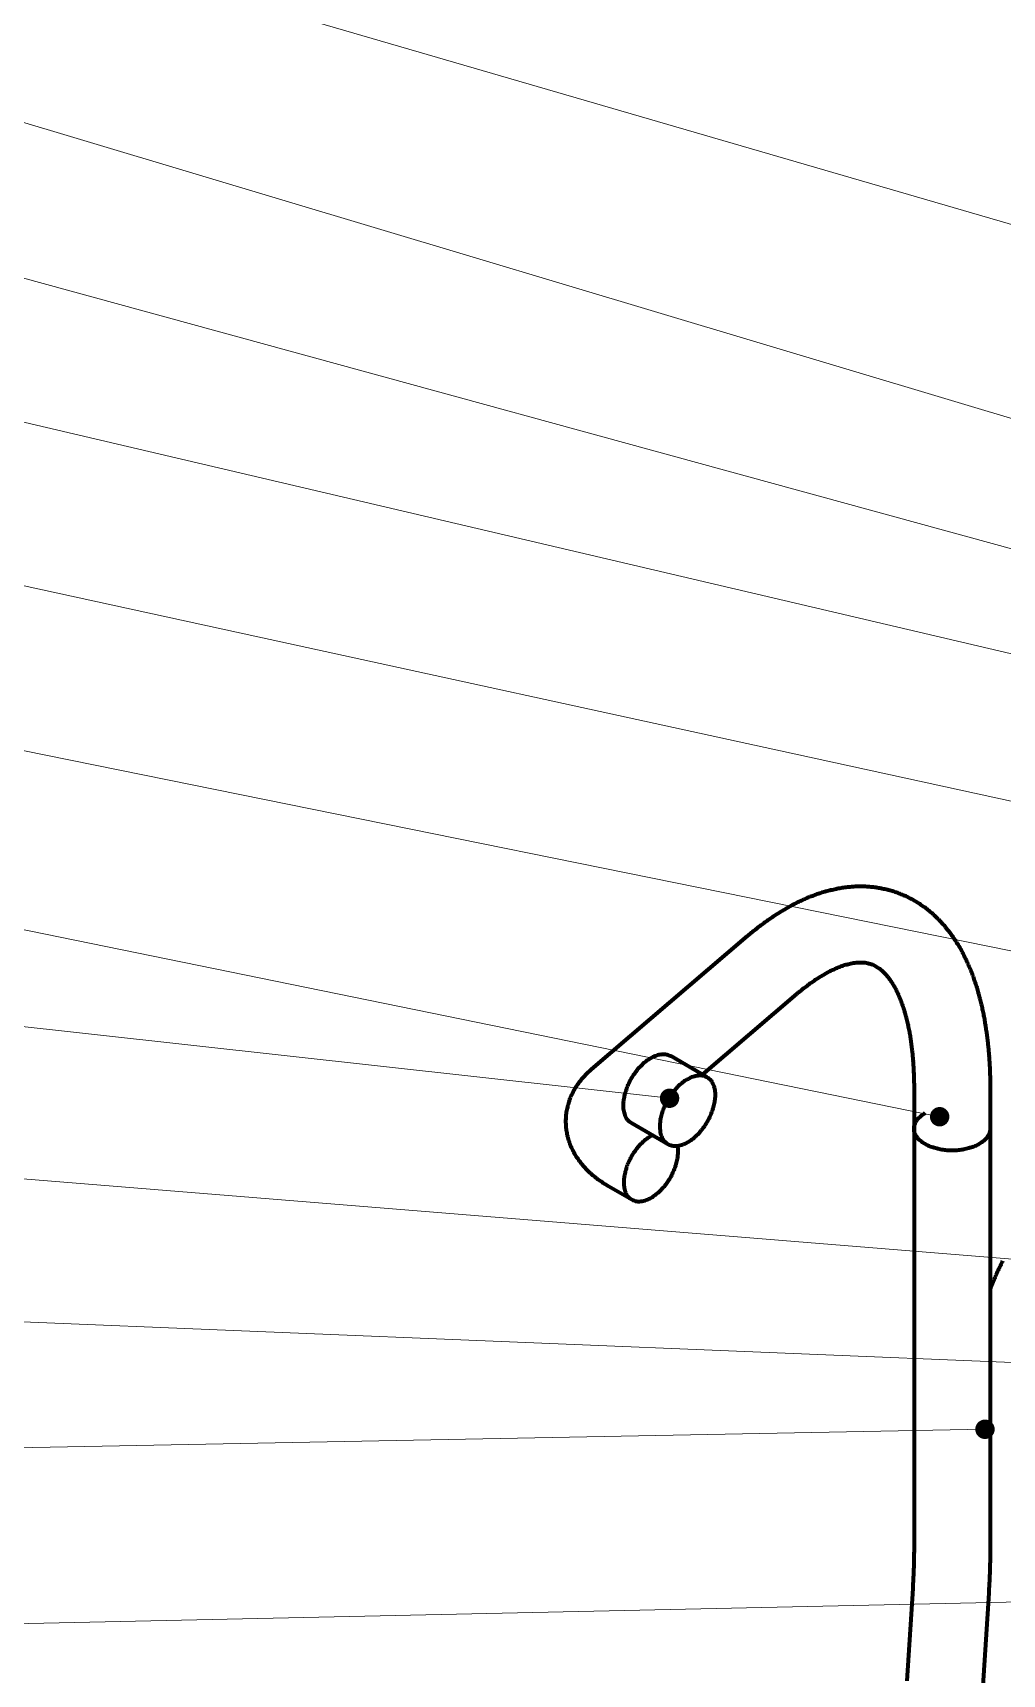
# Model space of a CAD drawing. Header units: millimetres. Extents: x 0 to 841, y 0 to 594.
# Drawn here: x 101.4 to 161.3, y 435 to 536.4 of the extents above; entities that cross this region are included whole.
import ezdxf

# ---------------------------------------------------------------- set-up
doc = ezdxf.new("R2010")
doc.units = ezdxf.units.MM
doc.layers.add('01-VISIBLE', color=7, linetype='CONTINUOUS', lineweight=70)
doc.layers.add('08-FINA', color=5, linetype='CONTINUOUS', lineweight=18)

msp = doc.modelspace()

# ---------------------------------------------------------------- hatches: boundary and pattern name
at = {"layer": '08-FINA'}
h = msp.add_hatch(color=7, dxfattribs=at)
h.dxf.hatch_style = 1
edge = h.paths.add_edge_path()
edge.add_arc((140.75, 470.61), 0.6, 0, 360)
h = msp.add_hatch(color=7, dxfattribs=at)
h.dxf.hatch_style = 1
edge = h.paths.add_edge_path()
edge.add_arc((157.43, 469.47), 0.6, 0, 360)
h = msp.add_hatch(color=7, dxfattribs=at)
h.dxf.hatch_style = 1
edge = h.paths.add_edge_path()
edge.add_arc((160.23, 450.17), 0.6, 0, 360)

# ---------------------------------------------------------------- linework, layer by layer
at = {"layer": '01-VISIBLE'}
for p, q in [((135.93, 472.4), (145.57, 480.63)), ((142.79, 472.08), (148.62, 477.06)), ((143.06, 471.92), (140.8, 473.22)), ((155.85, 471.18), (155.85, 468.74)), ((160.55, 471.18), (160.55, 468.74)), ((140.66, 467.76), (138.4, 469.07)), ((155.85, 468.74), (155.85, 443)), ((160.55, 468.74), (160.55, 443)), ((138.43, 464.33), (136.99, 465.16)), ((155.77, 440.34), (155.41, 434.63)), ((160.46, 440.04), (160.1, 434.33))]:
    msp.add_line(p, q, dxfattribs=at)
for points in [[(145.57, 480.63), (145.63, 480.69), (145.69, 480.74), (145.75, 480.79), (145.81, 480.84), (145.88, 480.89), (145.94, 480.94), (146, 480.99), (146.06, 481.04), (146.13, 481.09), (146.19, 481.14), (146.25, 481.19), (146.32, 481.24), (146.38, 481.29), (146.44, 481.34), (146.51, 481.38), (146.57, 481.43), (146.64, 481.48), (146.7, 481.53), (146.77, 481.57), (146.83, 481.62), (146.9, 481.67), (146.96, 481.71), (147.03, 481.76), (147.1, 481.8), (147.16, 481.85), (147.23, 481.89), (147.3, 481.94), (147.36, 481.98), (147.43, 482.02), (147.5, 482.07), (147.57, 482.11), (147.63, 482.15), (147.7, 482.19), (147.77, 482.23), (147.84, 482.27), (147.91, 482.31), (147.98, 482.35), (148.05, 482.39), (148.12, 482.43), (148.19, 482.47), (148.26, 482.51), (148.33, 482.55), (148.4, 482.59), (148.47, 482.62), (148.54, 482.66), (148.62, 482.7), (148.69, 482.73), (148.76, 482.77), (148.83, 482.8), (148.9, 482.83), (148.98, 482.87), (149.05, 482.9), (149.12, 482.93), (149.2, 482.97), (149.27, 483), (149.34, 483.03), (149.42, 483.06), (149.49, 483.09), (149.57, 483.12), (149.64, 483.14), (149.72, 483.17), (149.79, 483.2), (149.87, 483.23), (149.94, 483.25), (150.02, 483.28), (150.1, 483.3), (150.17, 483.33), (150.25, 483.35), (150.33, 483.37), (150.4, 483.4), (150.48, 483.42), (150.56, 483.44), (150.64, 483.46), (150.71, 483.48), (150.79, 483.49), (150.87, 483.51), (150.95, 483.53), (151.03, 483.55), (151.11, 483.56), (151.18, 483.58), (151.26, 483.59), (151.34, 483.6), (151.42, 483.62), (151.5, 483.63), (151.58, 483.64), (151.66, 483.65), (151.74, 483.66), (151.82, 483.67), (151.9, 483.67), (151.98, 483.68), (152.06, 483.69), (152.14, 483.69), (152.22, 483.7), (152.3, 483.7), (152.38, 483.7), (152.46, 483.7), (152.54, 483.7), (152.62, 483.7), (152.7, 483.7), (152.78, 483.7), (152.86, 483.7), (152.94, 483.69), (153.02, 483.69), (153.1, 483.68), (153.18, 483.67), (153.26, 483.67), (153.34, 483.66), (153.42, 483.65), (153.5, 483.64), (153.58, 483.63), (153.66, 483.61), (153.74, 483.6), (153.81, 483.58), (153.89, 483.57), (153.97, 483.55), (154.05, 483.54), (154.13, 483.52), (154.21, 483.5), (154.28, 483.48), (154.36, 483.46), (154.44, 483.43), (154.51, 483.41), (154.59, 483.39), (154.67, 483.36), (154.74, 483.34), (154.82, 483.31), (154.89, 483.28), (154.97, 483.25), (155.04, 483.22), (155.12, 483.19), (155.19, 483.16), (155.26, 483.13), (155.34, 483.1), (155.41, 483.06), (155.48, 483.03), (155.55, 482.99), (155.62, 482.95), (155.7, 482.92), (155.77, 482.88), (155.84, 482.84), (155.9, 482.8), (155.97, 482.76), (156.04, 482.71), (156.11, 482.67), (156.18, 482.63), (156.24, 482.58), (156.31, 482.54), (156.38, 482.49), (156.44, 482.45), (156.51, 482.4), (156.57, 482.35), (156.63, 482.3), (156.7, 482.25), (156.76, 482.2), (156.82, 482.15), (156.88, 482.1), (156.94, 482.05), (157, 481.99), (157.06, 481.94), (157.12, 481.89), (157.18, 481.83), (157.24, 481.77), (157.29, 481.72), (157.35, 481.66), (157.41, 481.6), (157.46, 481.55), (157.52, 481.49), (157.57, 481.43), (157.62, 481.37), (157.68, 481.31), (157.73, 481.25), (157.78, 481.19), (157.83, 481.12), (157.88, 481.06), (157.93, 481), (157.98, 480.94), (158.03, 480.87), (158.08, 480.81), (158.12, 480.74), (158.17, 480.68), (158.22, 480.61), (158.26, 480.55), (158.31, 480.48), (158.35, 480.41), (158.4, 480.35), (158.44, 480.28), (158.48, 480.21), (158.53, 480.14), (158.57, 480.08), (158.61, 480.01), (158.65, 479.94), (158.69, 479.87), (158.73, 479.8), (158.77, 479.73), (158.81, 479.66), (158.84, 479.59), (158.88, 479.52), (158.92, 479.44), (158.95, 479.37), (158.99, 479.3), (159.02, 479.23), (159.06, 479.16), (159.09, 479.08), (159.13, 479.01), (159.16, 478.94), (159.19, 478.86), (159.22, 478.79), (159.25, 478.72), (159.29, 478.64), (159.32, 478.57), (159.35, 478.5), (159.38, 478.42), (159.41, 478.35), (159.43, 478.27), (159.46, 478.2), (159.49, 478.12), (159.52, 478.05), (159.54, 477.97), (159.57, 477.89), (159.6, 477.82), (159.62, 477.74), (159.65, 477.67), (159.67, 477.59), (159.7, 477.51), (159.72, 477.44), (159.74, 477.36), (159.77, 477.28), (159.79, 477.21), (159.81, 477.13), (159.83, 477.05), (159.85, 476.98), (159.88, 476.9), (159.9, 476.82), (159.92, 476.74), (159.94, 476.67), (159.96, 476.59), (159.97, 476.51), (159.99, 476.43), (160.01, 476.35), (160.03, 476.28), (160.05, 476.2), (160.06, 476.12), (160.08, 476.04), (160.1, 475.96), (160.11, 475.88), (160.13, 475.81), (160.14, 475.73), (160.16, 475.65), (160.17, 475.57), (160.19, 475.49), (160.2, 475.41), (160.22, 475.33), (160.23, 475.25), (160.24, 475.17), (160.26, 475.1), (160.27, 475.02), (160.28, 474.94), (160.29, 474.86), (160.3, 474.78), (160.32, 474.7), (160.33, 474.62), (160.34, 474.54), (160.35, 474.46), (160.36, 474.38), (160.37, 474.3), (160.38, 474.22), (160.39, 474.14), (160.4, 474.06), (160.4, 473.98), (160.41, 473.9), (160.42, 473.82), (160.43, 473.74), (160.44, 473.66), (160.44, 473.58), (160.45, 473.5), (160.46, 473.42), (160.46, 473.34), (160.47, 473.26), (160.48, 473.18), (160.48, 473.1), (160.49, 473.02), (160.49, 472.94), (160.5, 472.86), (160.5, 472.78), (160.51, 472.7), (160.51, 472.62), (160.52, 472.54), (160.52, 472.46), (160.52, 472.38), (160.53, 472.3), (160.53, 472.22), (160.53, 472.14), (160.53, 472.06), (160.54, 471.98), (160.54, 471.9), (160.54, 471.82), (160.54, 471.74), (160.54, 471.66), (160.54, 471.58), (160.55, 471.5), (160.55, 471.42), (160.55, 471.34), (160.55, 471.26), (160.55, 471.18)], [(148.62, 477.06), (148.68, 477.11), (148.74, 477.16), (148.81, 477.22), (148.87, 477.27), (148.93, 477.32), (148.99, 477.37), (149.06, 477.42), (149.12, 477.47), (149.18, 477.52), (149.25, 477.56), (149.31, 477.61), (149.38, 477.66), (149.44, 477.71), (149.51, 477.75), (149.57, 477.8), (149.64, 477.85), (149.7, 477.89), (149.77, 477.94), (149.84, 477.98), (149.91, 478.03), (149.97, 478.07), (150.04, 478.11), (150.11, 478.15), (150.18, 478.2), (150.25, 478.24), (150.32, 478.28), (150.39, 478.32), (150.46, 478.36), (150.53, 478.39), (150.6, 478.43), (150.67, 478.47), (150.74, 478.5), (150.81, 478.54), (150.89, 478.57), (150.96, 478.61), (151.03, 478.64), (151.11, 478.67), (151.18, 478.7), (151.26, 478.73), (151.33, 478.76), (151.41, 478.79), (151.48, 478.81), (151.56, 478.84), (151.64, 478.86), (151.72, 478.88), (151.79, 478.9), (151.87, 478.92), (151.95, 478.94), (152.03, 478.95), (152.11, 478.97), (152.19, 478.98), (152.27, 478.99), (152.35, 478.99), (152.43, 479), (152.51, 479), (152.59, 479), (152.67, 479), (152.75, 478.99), (152.83, 478.99), (152.91, 478.97), (152.99, 478.96), (153.06, 478.94), (153.14, 478.92), (153.22, 478.89), (153.29, 478.86), (153.37, 478.83), (153.44, 478.79), (153.51, 478.75), (153.58, 478.71), (153.64, 478.67), (153.71, 478.62), (153.77, 478.57), (153.83, 478.52), (153.89, 478.47), (153.95, 478.41), (154.01, 478.35), (154.07, 478.3), (154.12, 478.24), (154.17, 478.18), (154.22, 478.11), (154.27, 478.05), (154.32, 477.99), (154.37, 477.92), (154.41, 477.85), (154.46, 477.79), (154.5, 477.72), (154.54, 477.65), (154.58, 477.58), (154.62, 477.51), (154.66, 477.44), (154.7, 477.37), (154.74, 477.3), (154.77, 477.23), (154.81, 477.15), (154.84, 477.08), (154.87, 477.01), (154.91, 476.93), (154.94, 476.86), (154.97, 476.79), (155, 476.71), (155.03, 476.64), (155.06, 476.56), (155.08, 476.49), (155.11, 476.41), (155.14, 476.34), (155.16, 476.26), (155.19, 476.18), (155.21, 476.11), (155.24, 476.03), (155.26, 475.95), (155.28, 475.88), (155.3, 475.8), (155.32, 475.72), (155.35, 475.64), (155.37, 475.57), (155.39, 475.49), (155.4, 475.41), (155.42, 475.33), (155.44, 475.25), (155.46, 475.17), (155.48, 475.1), (155.49, 475.02), (155.51, 474.94), (155.53, 474.86), (155.54, 474.78), (155.56, 474.7), (155.57, 474.62), (155.58, 474.54), (155.6, 474.46), (155.61, 474.39), (155.62, 474.31), (155.64, 474.23), (155.65, 474.15), (155.66, 474.07), (155.67, 473.99), (155.68, 473.91), (155.69, 473.83), (155.7, 473.75), (155.71, 473.67), (155.72, 473.59), (155.73, 473.51), (155.74, 473.43), (155.75, 473.35), (155.75, 473.27), (155.76, 473.19), (155.77, 473.11), (155.77, 473.03), (155.78, 472.95), (155.79, 472.87), (155.79, 472.79), (155.8, 472.71), (155.8, 472.63), (155.81, 472.55), (155.81, 472.47), (155.82, 472.39), (155.82, 472.31), (155.82, 472.23), (155.83, 472.15), (155.83, 472.07), (155.83, 471.99), (155.84, 471.91), (155.84, 471.83), (155.84, 471.75), (155.84, 471.66), (155.84, 471.58), (155.85, 471.5), (155.85, 471.42), (155.85, 471.34), (155.85, 471.26), (155.85, 471.18)], [(138.4, 469.07), (138.33, 469.11), (138.27, 469.16), (138.21, 469.22), (138.16, 469.28), (138.11, 469.34), (138.07, 469.41), (138.03, 469.49), (138, 469.56), (137.98, 469.64), (137.96, 469.71), (137.94, 469.79), (137.92, 469.87), (137.91, 469.95), (137.91, 470.03), (137.9, 470.11), (137.9, 470.19), (137.91, 470.27), (137.91, 470.36), (137.92, 470.44), (137.93, 470.52), (137.94, 470.6), (137.96, 470.67), (137.97, 470.75), (137.99, 470.83), (138.01, 470.91), (138.03, 470.99), (138.06, 471.07), (138.08, 471.14), (138.11, 471.22), (138.14, 471.29), (138.17, 471.37), (138.2, 471.44), (138.23, 471.52), (138.27, 471.59), (138.3, 471.66), (138.34, 471.73), (138.38, 471.8), (138.42, 471.87), (138.46, 471.94), (138.51, 472.01), (138.55, 472.08), (138.6, 472.14), (138.64, 472.21), (138.69, 472.27), (138.74, 472.34), (138.79, 472.4), (138.84, 472.46), (138.9, 472.52), (138.95, 472.58), (139.01, 472.64), (139.07, 472.7), (139.12, 472.75), (139.19, 472.81), (139.25, 472.86), (139.31, 472.91), (139.37, 472.96), (139.44, 473), (139.51, 473.05), (139.58, 473.09), (139.65, 473.13), (139.72, 473.17), (139.79, 473.2), (139.86, 473.23), (139.94, 473.26), (140.02, 473.29), (140.1, 473.31), (140.18, 473.32), (140.26, 473.33), (140.34, 473.34), (140.42, 473.33), (140.5, 473.33), (140.58, 473.31), (140.65, 473.29), (140.73, 473.26), (140.8, 473.22)], [(136.99, 465.16), (136.92, 465.2), (136.86, 465.24), (136.79, 465.28), (136.72, 465.33), (136.65, 465.37), (136.58, 465.42), (136.52, 465.46), (136.45, 465.51), (136.39, 465.55), (136.32, 465.6), (136.26, 465.65), (136.2, 465.7), (136.13, 465.75), (136.07, 465.8), (136.01, 465.85), (135.95, 465.9), (135.89, 465.96), (135.83, 466.01), (135.77, 466.07), (135.71, 466.12), (135.66, 466.18), (135.6, 466.24), (135.55, 466.3), (135.49, 466.35), (135.44, 466.41), (135.39, 466.48), (135.34, 466.54), (135.29, 466.6), (135.24, 466.66), (135.19, 466.73), (135.14, 466.79), (135.1, 466.86), (135.05, 466.93), (135.01, 466.99), (134.97, 467.06), (134.92, 467.13), (134.88, 467.2), (134.85, 467.27), (134.81, 467.34), (134.77, 467.41), (134.74, 467.48), (134.7, 467.56), (134.67, 467.63), (134.64, 467.7), (134.61, 467.78), (134.58, 467.85), (134.56, 467.93), (134.53, 468.01), (134.51, 468.08), (134.49, 468.16), (134.47, 468.24), (134.45, 468.32), (134.43, 468.4), (134.42, 468.47), (134.4, 468.55), (134.39, 468.63), (134.38, 468.71), (134.37, 468.79), (134.36, 468.87), (134.36, 468.95), (134.36, 469.03), (134.35, 469.11), (134.35, 469.19), (134.35, 469.27), (134.36, 469.35), (134.36, 469.43), (134.37, 469.51), (134.37, 469.59), (134.38, 469.67), (134.39, 469.75), (134.41, 469.83), (134.42, 469.91), (134.44, 469.99), (134.46, 470.07), (134.47, 470.14), (134.5, 470.22), (134.52, 470.3), (134.54, 470.38), (134.57, 470.45), (134.59, 470.53), (134.62, 470.6), (134.65, 470.68), (134.68, 470.75), (134.72, 470.82), (134.75, 470.9), (134.79, 470.97), (134.82, 471.04), (134.86, 471.11), (134.9, 471.18), (134.94, 471.25), (134.98, 471.32), (135.03, 471.38), (135.07, 471.45), (135.12, 471.52), (135.17, 471.58), (135.21, 471.65), (135.26, 471.71), (135.31, 471.77), (135.36, 471.83), (135.42, 471.89), (135.47, 471.95), (135.53, 472.01), (135.58, 472.07), (135.64, 472.13), (135.69, 472.18), (135.75, 472.24), (135.81, 472.29), (135.87, 472.35), (135.93, 472.4)], [(140.66, 467.76), (140.6, 467.8), (140.53, 467.85), (140.47, 467.91), (140.42, 467.97), (140.38, 468.04), (140.33, 468.11), (140.3, 468.18), (140.27, 468.25), (140.24, 468.33), (140.22, 468.41), (140.2, 468.49), (140.19, 468.57), (140.18, 468.65), (140.17, 468.73), (140.17, 468.81), (140.17, 468.89), (140.17, 468.97), (140.17, 469.05), (140.18, 469.13), (140.19, 469.21), (140.2, 469.29), (140.22, 469.37), (140.23, 469.45), (140.25, 469.53), (140.27, 469.6), (140.29, 469.68), (140.32, 469.76), (140.34, 469.84), (140.37, 469.91), (140.4, 469.99), (140.43, 470.06), (140.46, 470.14), (140.5, 470.21), (140.53, 470.28), (140.57, 470.35), (140.6, 470.43), (140.64, 470.5), (140.68, 470.57), (140.73, 470.64), (140.77, 470.7), (140.81, 470.77), (140.86, 470.84), (140.91, 470.9), (140.95, 470.97), (141, 471.03), (141.05, 471.09), (141.11, 471.16), (141.16, 471.22), (141.21, 471.28), (141.27, 471.33), (141.33, 471.39), (141.39, 471.45), (141.45, 471.5), (141.51, 471.55), (141.57, 471.6), (141.64, 471.65), (141.7, 471.7), (141.77, 471.74), (141.84, 471.78), (141.91, 471.82), (141.98, 471.86), (142.05, 471.9), (142.13, 471.93), (142.2, 471.95), (142.28, 471.98), (142.36, 472), (142.44, 472.01), (142.52, 472.02), (142.6, 472.03), (142.68, 472.03), (142.76, 472.02), (142.84, 472.01), (142.92, 471.98), (142.99, 471.95), (143.06, 471.92)], [(143.06, 471.92), (143.13, 471.87), (143.19, 471.82), (143.25, 471.77), (143.31, 471.7), (143.35, 471.64), (143.39, 471.57), (143.43, 471.5), (143.46, 471.42), (143.49, 471.34), (143.51, 471.27), (143.53, 471.19), (143.54, 471.11), (143.55, 471.03), (143.56, 470.94), (143.56, 470.86), (143.56, 470.78), (143.56, 470.7), (143.55, 470.62), (143.54, 470.54), (143.53, 470.46), (143.52, 470.38), (143.51, 470.3), (143.49, 470.22), (143.47, 470.14), (143.45, 470.06), (143.43, 469.98), (143.4, 469.91), (143.38, 469.83), (143.35, 469.75), (143.32, 469.68), (143.29, 469.6), (143.26, 469.53), (143.22, 469.45), (143.19, 469.38), (143.15, 469.31), (143.11, 469.24), (143.07, 469.17), (143.03, 469.1), (142.99, 469.03), (142.95, 468.96), (142.9, 468.89), (142.86, 468.82), (142.81, 468.76), (142.76, 468.69), (142.71, 468.63), (142.66, 468.57), (142.6, 468.5), (142.55, 468.44), (142.5, 468.38), (142.44, 468.33), (142.38, 468.27), (142.32, 468.22), (142.26, 468.16), (142.2, 468.11), (142.13, 468.06), (142.07, 468.01), (142, 467.97), (141.93, 467.92), (141.86, 467.88)], [(155.85, 468.74), (155.85, 468.82), (155.86, 468.9), (155.89, 468.98), (155.91, 469.06), (155.95, 469.13), (155.99, 469.2), (156.04, 469.27), (156.09, 469.34), (156.14, 469.4), (156.2, 469.45), (156.26, 469.51), (156.33, 469.56), (156.4, 469.61), (156.47, 469.65), (156.54, 469.7)], [(138.43, 464.33), (138.36, 464.38), (138.29, 464.43), (138.24, 464.48), (138.18, 464.55), (138.14, 464.61), (138.1, 464.68), (138.06, 464.76), (138.03, 464.83), (138.01, 464.91), (137.99, 464.99), (137.97, 465.07), (137.96, 465.15), (137.95, 465.23), (137.94, 465.31), (137.94, 465.39), (137.94, 465.47), (137.94, 465.55), (137.95, 465.63), (137.96, 465.71), (137.97, 465.79), (137.98, 465.87), (138, 465.95), (138.02, 466.03), (138.03, 466.11), (138.06, 466.19), (138.08, 466.26), (138.1, 466.34), (138.13, 466.42), (138.16, 466.49), (138.19, 466.57), (138.22, 466.64), (138.25, 466.72), (138.29, 466.79), (138.33, 466.86), (138.36, 466.93), (138.4, 467.01), (138.44, 467.08), (138.48, 467.14), (138.53, 467.21), (138.57, 467.28), (138.62, 467.35), (138.66, 467.41), (138.71, 467.48), (138.76, 467.54), (138.81, 467.61), (138.87, 467.67), (138.92, 467.73), (138.98, 467.79), (139.03, 467.84), (139.09, 467.9), (139.15, 467.96), (139.21, 468.01), (139.27, 468.06), (139.34, 468.11), (139.4, 468.16), (139.47, 468.21), (139.54, 468.25), (139.61, 468.29), (139.68, 468.33)], [(160.55, 468.74), (160.54, 468.66), (160.53, 468.58), (160.51, 468.5), (160.48, 468.42), (160.45, 468.35), (160.41, 468.28), (160.37, 468.22), (160.32, 468.15), (160.27, 468.09), (160.21, 468.03), (160.15, 467.98), (160.09, 467.93), (160.02, 467.88), (159.96, 467.84), (159.89, 467.79), (159.82, 467.75), (159.75, 467.72), (159.68, 467.68), (159.6, 467.65), (159.53, 467.62), (159.46, 467.59), (159.38, 467.56), (159.3, 467.54), (159.23, 467.52), (159.15, 467.5), (159.07, 467.48), (158.99, 467.46), (158.91, 467.44), (158.84, 467.43), (158.76, 467.42), (158.68, 467.41), (158.6, 467.4), (158.52, 467.39), (158.44, 467.39), (158.36, 467.38), (158.28, 467.38), (158.2, 467.38), (158.12, 467.38), (158.04, 467.38), (157.96, 467.39), (157.88, 467.39), (157.8, 467.4), (157.72, 467.41), (157.64, 467.42), (157.56, 467.43), (157.48, 467.44), (157.4, 467.46), (157.32, 467.48), (157.25, 467.5), (157.17, 467.52), (157.09, 467.54), (157.02, 467.56), (156.94, 467.59), (156.86, 467.62), (156.79, 467.65), (156.72, 467.68), (156.65, 467.72), (156.57, 467.75), (156.51, 467.79), (156.44, 467.84), (156.37, 467.88), (156.31, 467.93), (156.25, 467.98), (156.19, 468.03), (156.13, 468.09), (156.08, 468.15), (156.03, 468.22), (155.98, 468.28), (155.94, 468.35), (155.91, 468.42), (155.88, 468.5), (155.86, 468.58), (155.85, 468.66), (155.85, 468.74)], [(160.55, 468.74), (160.54, 468.66), (160.53, 468.58), (160.51, 468.5), (160.48, 468.42), (160.45, 468.35), (160.41, 468.28), (160.37, 468.22), (160.32, 468.15), (160.27, 468.09), (160.21, 468.03), (160.15, 467.98), (160.09, 467.93), (160.02, 467.88), (159.96, 467.84), (159.89, 467.79), (159.82, 467.75), (159.75, 467.72), (159.68, 467.68), (159.6, 467.65), (159.53, 467.62), (159.46, 467.59), (159.38, 467.56), (159.3, 467.54), (159.23, 467.52), (159.15, 467.5), (159.07, 467.48), (158.99, 467.46), (158.91, 467.44), (158.84, 467.43), (158.76, 467.42), (158.68, 467.41), (158.6, 467.4), (158.52, 467.39), (158.44, 467.39), (158.36, 467.38), (158.28, 467.38), (158.2, 467.38), (158.12, 467.38), (158.04, 467.38), (157.96, 467.39), (157.88, 467.39), (157.8, 467.4), (157.72, 467.41), (157.64, 467.42), (157.56, 467.43), (157.48, 467.44), (157.4, 467.46), (157.32, 467.48), (157.25, 467.5), (157.17, 467.52), (157.09, 467.54), (157.02, 467.56), (156.94, 467.59), (156.86, 467.62), (156.79, 467.65), (156.72, 467.68), (156.65, 467.72), (156.57, 467.75), (156.51, 467.79), (156.44, 467.84), (156.37, 467.88), (156.31, 467.93), (156.25, 467.98), (156.19, 468.03), (156.13, 468.09), (156.08, 468.15), (156.03, 468.22), (155.98, 468.28), (155.94, 468.35), (155.91, 468.42), (155.88, 468.5), (155.86, 468.58), (155.85, 468.66), (155.85, 468.74)], [(141.24, 467.66), (141.25, 467.58), (141.26, 467.5), (141.26, 467.42), (141.26, 467.34), (141.26, 467.25), (141.26, 467.17), (141.25, 467.09), (141.24, 467.01), (141.23, 466.93), (141.22, 466.86), (141.2, 466.78), (141.18, 466.7), (141.16, 466.62), (141.14, 466.54), (141.12, 466.46), (141.09, 466.39), (141.07, 466.31), (141.04, 466.24), (141.01, 466.16), (140.98, 466.09), (140.94, 466.01), (140.91, 465.94), (140.87, 465.87), (140.84, 465.8), (140.8, 465.73), (140.76, 465.66), (140.72, 465.59), (140.67, 465.52), (140.63, 465.45), (140.58, 465.39), (140.54, 465.32), (140.49, 465.26), (140.44, 465.19), (140.39, 465.13), (140.33, 465.07), (140.28, 465.01), (140.23, 464.95), (140.17, 464.89), (140.11, 464.84), (140.05, 464.78), (139.99, 464.73), (139.93, 464.68), (139.87, 464.63), (139.8, 464.58), (139.74, 464.54), (139.67, 464.49), (139.6, 464.45)], [(141.86, 467.88), (141.79, 467.84), (141.71, 467.8), (141.64, 467.77), (141.56, 467.74), (141.48, 467.71), (141.4, 467.69), (141.32, 467.67), (141.23, 467.66), (141.15, 467.65), (141.06, 467.65), (140.98, 467.66), (140.9, 467.67), (140.82, 467.69), (140.74, 467.72), (140.66, 467.76)], [(139.6, 464.45), (139.53, 464.41), (139.45, 464.37), (139.38, 464.34), (139.3, 464.31), (139.22, 464.28), (139.15, 464.26), (139.06, 464.24), (138.98, 464.23), (138.9, 464.22), (138.82, 464.22), (138.74, 464.23), (138.66, 464.24), (138.58, 464.27), (138.5, 464.3), (138.43, 464.33)], [(161.32, 460.57), (161.29, 460.5), (161.25, 460.42), (161.21, 460.35), (161.18, 460.28), (161.14, 460.21), (161.11, 460.14), (161.07, 460.06), (161.04, 459.99), (161.01, 459.92), (160.97, 459.85), (160.94, 459.77), (160.91, 459.7), (160.87, 459.63), (160.84, 459.55), (160.81, 459.48), (160.78, 459.4), (160.75, 459.33), (160.72, 459.26), (160.69, 459.18), (160.66, 459.11), (160.63, 459.03), (160.6, 458.96), (160.58, 458.88), (160.55, 458.81)], [(155.85, 443), (155.85, 442.92), (155.85, 442.84), (155.85, 442.76), (155.85, 442.68), (155.85, 442.59), (155.84, 442.51), (155.84, 442.43), (155.84, 442.35), (155.84, 442.27), (155.84, 442.19), (155.84, 442.11), (155.84, 442.03), (155.83, 441.95), (155.83, 441.87), (155.83, 441.79), (155.83, 441.71), (155.83, 441.63), (155.82, 441.55), (155.82, 441.46), (155.82, 441.38), (155.81, 441.3), (155.81, 441.22), (155.81, 441.14), (155.8, 441.06), (155.8, 440.98), (155.8, 440.9), (155.79, 440.82), (155.79, 440.74), (155.78, 440.66), (155.78, 440.58), (155.77, 440.5), (155.77, 440.42), (155.77, 440.34)], [(160.55, 443), (160.55, 442.92), (160.55, 442.84), (160.55, 442.76), (160.55, 442.68), (160.55, 442.6), (160.55, 442.52), (160.54, 442.44), (160.54, 442.36), (160.54, 442.28), (160.54, 442.2), (160.54, 442.12), (160.54, 442.04), (160.54, 441.96), (160.53, 441.88), (160.53, 441.8), (160.53, 441.72), (160.53, 441.64), (160.53, 441.56), (160.52, 441.48), (160.52, 441.4), (160.52, 441.32), (160.52, 441.24), (160.51, 441.16), (160.51, 441.08), (160.51, 441), (160.5, 440.92), (160.5, 440.84), (160.5, 440.76), (160.49, 440.68), (160.49, 440.6), (160.48, 440.52), (160.48, 440.44), (160.47, 440.36), (160.47, 440.28), (160.47, 440.2), (160.46, 440.12), (160.46, 440.04)]]:
    msp.add_lwpolyline(points, dxfattribs=at)
at = {"layer": '08-FINA'}
for p, q in [((51.32, 556.74), (309.49, 481.61)), ((51.31, 545.71), (318.99, 465.51)), ((51.34, 534.81), (323.3, 460.32)), ((51.38, 523.97), (315.8, 461.94)), ((51.4, 513.04), (312.4, 456.12)), ((51.41, 502.11), (300.3, 451.61)), ((51.41, 491.1), (157.43, 469.47)), ((51.47, 480.5), (140.75, 470.61)), ((51.49, 469.64), (318, 448.02)), ((51.5, 458.82), (312.2, 448.12)), ((51.5, 448.09), (160.23, 450.17)), ((51.5, 437.1), (314.7, 442.82))]:
    msp.add_line(p, q, dxfattribs=at)

doc.saveas('drawing.dxf')
